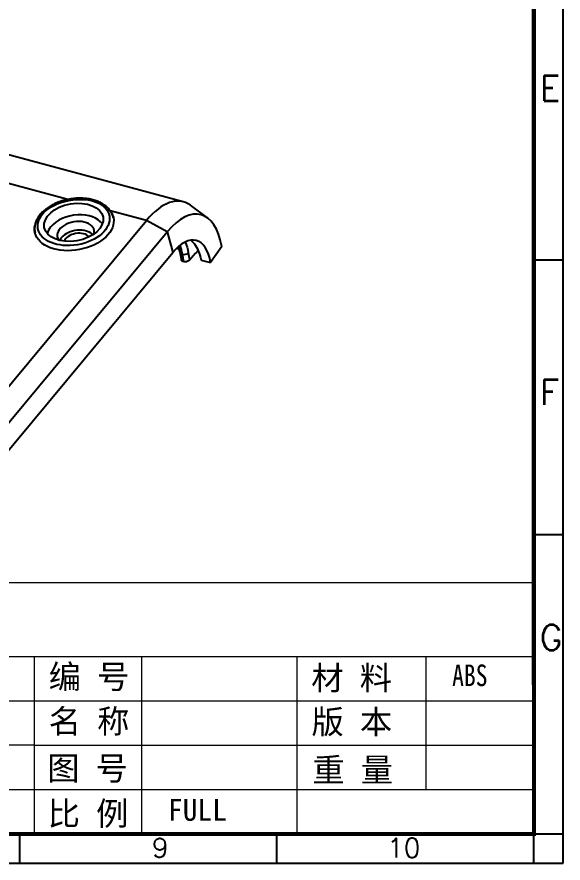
# Model space of a CAD drawing. Header units: millimetres. Extents: x 3683 to 5830, y 1279 to 1555.
# Drawn here: x 4392.1 to 4467.4, y 1278.6 to 1395.2 of the extents above; entities that cross this region are included whole.
import ezdxf

# ---------------------------------------------------------------- set-up
doc = ezdxf.new("R2010")
doc.units = ezdxf.units.MM
doc.header["$LTSCALE"] = 0.5
doc.layers.add('112', color=7, linetype='Continuous', true_color=0xffffff)
doc.layers.add('A1_KUANG', color=7, linetype='Continuous')
doc.layers.add('A4_KUANG', color=7, linetype='Continuous')
doc.styles.get("Standard").update_dxf_attribs({"font": 'txt', "bigfont": 'gbcbig.shx'})
doc.styles.add('仿宋', font='NSimSun.ttf')

# ---------------------------------------------------------------- blocks, each defined once
blk = doc.blocks.new('A$C3291225B')
at = {"layer": 'A4_KUANG'}
for p, q in [((255.135, 0), (255.135, 197.012)), ((257.991, 59.237), (255.126, 59.237)), ((257.991, 32.255), (255.126, 32.255)), ((2.865, 2.865), (258, 2.865)), ((204.674, 0), (204.674, 2.865)), ((229.9, 0), (229.9, 2.865))]:
    blk.add_line(p, q, dxfattribs=at)
at = {"layer": 'A4_KUANG', "color": 8}
blk.add_lwpolyline([(258, 0), (258, 197.012), (0, 197.012), (0, 0)], close=True, dxfattribs=at)
at = {"layer": 'A4_KUANG', "const_width": 0.4}
blk.add_lwpolyline([(2.865, 2.865), (2.865, 194.147), (255.126, 194.147), (255.135, 2.865), (2.865, 2.865)], dxfattribs=at)
at = {"layer": 'A4_KUANG'}
for s, height, p in [('E', 2.483, (255.711, 74.891)), ('F', 2.483, (255.711, 45.043)), ('G', 2.483, (255.711, 20.927)), ('9', 1.91, (217.635, 0.544)), ('10', 1.9102, (240.717, 0.544))]:
    blk.add_text(s, height=height, dxfattribs=at).set_placement(p)

msp = doc.modelspace()

# ---------------------------------------------------------------- linework, layer by layer
at = {"lineweight": 0}
for p, q in [((4340.969, 1317.266), (4463.349, 1317.266)), ((4340.969, 1307.068), (4463.349, 1307.068)), ((4448.48, 1307.068), (4448.48, 1288.712)), ((4340.969, 1300.949), (4463.349, 1300.949)), ((4394.508, 1294.831), (4376.662, 1294.831)), ((4394.508, 1294.831), (4463.349, 1294.831)), ((4376.662, 1288.712), (4463.349, 1288.712)), ((4463.349, 1282.593), (4340.969, 1282.593))]:
    msp.add_line(p, q, dxfattribs=at)
at = {"lineweight": 0, "ltscale": 0.5}
for p, q in [((4394.508, 1307.068), (4394.508, 1282.593)), ((4409.295, 1307.068), (4409.295, 1282.593)), ((4430.71, 1307.068), (4430.71, 1282.593))]:
    msp.add_line(p, q, dxfattribs=at)
at = {"layer": '112', "color": 7}
for p, q in [((4415.052, 1369.745), (4326.75, 1393.398)), ((4399.142, 1370.061), (4332.098, 1388.02)), ((4409.973, 1367.16), (4404.968, 1368.5)), ((4418.394, 1367.523), (4416.028, 1369.269)), ((4381.608, 1333.014), (4409.973, 1367.16)), ((4412.847, 1365.591), (4409.973, 1367.16)), ((4384.482, 1331.445), (4412.847, 1365.591)), ((4412.847, 1365.591), (4413.594, 1362.751)), ((4385.229, 1328.605), (4413.594, 1362.751)), ((4414.152, 1363.355), (4414.437, 1363.278)), ((4420.344, 1363.59), (4418.819, 1361.356)), ((4414.865, 1362.52), (4414.933, 1362.502)), ((4415.102, 1361.49), (4415.073, 1361.497)), ((4417.492, 1361.711), (4418.819, 1361.356))]:
    msp.add_line(p, q, dxfattribs=at)
for centre, major_axis, ratio, start_param, end_param in [((4400.018, 1366.531), (-5.42, -0.932), 0.6278337, 0.0313338, 6.3145191), ((4411.688, 1357.188), (-3.364, -12.557), 0.4607664, 2.9626437, 3.9274072), ((4414.418, 1356.456), (-3.081, -11.503), 0.4607664, 2.3566109, 3.9274072), ((4400.216, 1365.38), (-3.942, -0.678), 0.6278337, 3.411974, 5.6496715), ((4400.216, 1365.38), (-3.942, -0.678), 0.6278337, 5.6496715, 6.0128198), ((4400.216, 1365.38), (-2.541, -0.437), 0.6278337, 2.8190968, 6.2831853), ((4400.216, 1365.38), (-2.541, -0.437), 0.6278337, 0, 0.3225124), ((4400.414, 1364.229), (-2.464, -0.424), 0.6278337, 3.5305694, 5.6496717), ((4400.414, 1364.229), (1.807, 0.311), 0.6278337, 0.3422454, 2.7993636), ((4414.689, 1356.384), (-2.148, -8.017), 0.4607664, 2.3566109, 3.9274072), ((4400.414, 1364.229), (-2.464, -0.424), 0.6278337, 5.6496717, 5.8942251), ((4415.162, 1362.888), (0.588, 0.12), 0.630742, 3.142064, 4.0592083), ((4415.23, 1362.869), (-0.592, -0.099), 0.6464449, 0.940274, 2.4868529)]:
    msp.add_ellipse(centre, major_axis=major_axis, ratio=ratio, start_param=start_param, end_param=end_param, dxfattribs=at)
for major_axis in [(-4.928, -0.848), (-4.045, -0.696)]:
    msp.add_ellipse((4399.952, 1366.914), major_axis=major_axis, ratio=0.6278337, dxfattribs=at)
for points, knots in [([(4405.413, 1367.536), (4405.406, 1367.593), (4405.37, 1367.81), (4405.217, 1368.172), (4404.951, 1368.605), (4404.594, 1368.998), (4404.156, 1369.347), (4403.642, 1369.647), (4403.061, 1369.891), (4402.424, 1370.074), (4401.743, 1370.193), (4401.032, 1370.246), (4400.303, 1370.234), (4399.57, 1370.155), (4398.844, 1370.013), (4398.139, 1369.809), (4397.467, 1369.547), (4396.839, 1369.23), (4396.266, 1368.863), (4395.761, 1368.452), (4395.476, 1368.154), (4395.347, 1367.998)], [0, 0, 0, 0, 0.0177805, 0.0696388, 0.1215754, 0.1741552, 0.2276516, 0.2820016, 0.336932, 0.3921441, 0.4474072, 0.502621, 0.5577722, 0.6128812, 0.6679844, 0.7231211, 0.7783262, 0.8336438, 0.8891092, 0.9447349, 1, 1, 1, 1]), ([(4395.347, 1367.998), (4395.277, 1367.915), (4395.091, 1367.672), (4394.842, 1367.254), (4394.645, 1366.742), (4394.555, 1366.226), (4394.555, 1365.801), (4394.61, 1365.558), (4394.633, 1365.48)], [0, 0, 0, 0, 0.1096288, 0.3127248, 0.5142189, 0.7121602, 0.9061424, 1, 1, 1, 1]), ([(4414.37, 1363.525), (4414.372, 1363.52), (4414.436, 1363.324), (4414.508, 1363.076), (4414.559, 1362.802), (4414.567, 1362.755)], [0, 0, 0, 0, 0.0191752, 0.8327593, 1, 1, 1, 1]), ([(4415.738, 1362.715), (4415.789, 1362.414), (4415.839, 1362.113), (4415.889, 1361.812), (4415.895, 1361.776), (4415.901, 1361.739), (4415.908, 1361.703)], [0, 0, 0, 0, 0.8920263, 0.8920263, 0.8920263, 1, 1, 1, 1]), ([(4417.091, 1363.015), (4417.075, 1362.998), (4416.995, 1362.912), (4416.915, 1362.825), (4416.786, 1362.686), (4416.721, 1362.616), (4416.529, 1362.407), (4416.404, 1362.266), (4416.154, 1361.985), (4416.031, 1361.844), (4415.908, 1361.703)], [0, 0, 0, 0, 0.0390197, 0.1991831, 0.1991831, 0.3593464, 0.3593464, 0.6796732, 0.6796732, 1, 1, 1, 1]), ([(4415.073, 1361.497), (4415.016, 1361.513), (4414.963, 1361.535), (4414.92, 1361.563), (4414.877, 1361.591), (4414.842, 1361.625), (4414.818, 1361.662)], [0, 0, 0, 0, 0.36733354, 0.36733354, 0.36733354, 0.73467143, 0.73467143, 0.73467143, 0.73467143]), ([(4415.776, 1361.593), (4415.725, 1361.561), (4415.665, 1361.533), (4415.602, 1361.512), (4415.54, 1361.492), (4415.472, 1361.477), (4415.406, 1361.47)], [0.21831111, 0.21831111, 0.21831111, 0.21831111, 0.43662479, 0.43662479, 0.43662479, 0.65490265, 0.65490265, 0.65490265, 0.65490265])]:
    msp.add_open_spline(points, degree=3, knots=knots, dxfattribs=at)
for points, degree in [([(4414.933, 1362.502), (4414.856, 1362.966), (4414.746, 1363.38), (4414.604, 1363.744)], 3), ([(4415.331, 1364.178), (4415.51, 1363.756), (4415.646, 1363.269), (4415.738, 1362.715)], 3), ([(4416.125, 1364.408), (4416.286, 1364.279), (4416.437, 1364.121), (4416.577, 1363.938)], 3), ([(4416.577, 1363.938), (4416.989, 1363.396), (4417.298, 1362.642), (4417.492, 1361.711)], 3), ([(4414.526, 1363.68), (4414.664, 1363.336), (4414.776, 1362.949), (4414.865, 1362.52)], 3), ([(4414.574, 1362.768), (4414.782, 1361.748)], 1), ([(4414.818, 1361.662), (4414.8, 1361.689), (4414.788, 1361.718), (4414.782, 1361.748)], 3), ([(4414.865, 1362.52), (4414.934, 1362.179), (4415.004, 1361.838), (4415.073, 1361.497)], 3), ([(4415.102, 1361.49), (4415.046, 1361.827), (4414.989, 1362.165), (4414.933, 1362.502)], 3), ([(4415.209, 1361.47), (4415.172, 1361.474), (4415.136, 1361.481), (4415.102, 1361.49)], 3), ([(4415.406, 1361.47), (4415.339, 1361.463), (4415.272, 1361.463), (4415.209, 1361.47)], 3), ([(4415.908, 1361.703), (4415.873, 1361.663), (4415.828, 1361.625), (4415.776, 1361.593)], 3)]:
    msp.add_open_spline(points, degree=degree, dxfattribs=at)

# ---------------------------------------------------------------- block references
at = {"layer": 'A1_KUANG', "color": 1, "lineweight": 0, "xscale": 1.403050184557287, "yscale": 1.403050184557742, "zscale": 1.403050184556499}
msp.add_blockref('A$C3291225B', (4105.381, 1278.573), dxfattribs=at)

# ---------------------------------------------------------------- texts
at = {"lineweight": 0, "style": '仿宋'}
for s, p in [('编 号', (4396.51, 1302.637)), ('材 料', (4432.684, 1302.459)), ('名 称', (4396.51, 1296.492)), ('版 本', (4432.711, 1296.415)), ('图 号', (4396.305, 1290.003)), ('重 量', (4432.832, 1289.793)), ('比 例', (4396.37, 1283.771))]:
    msp.add_text(s, height=3.2633, dxfattribs=at).set_placement(p)
at = {"color": 3, "lineweight": 0, "style": '仿宋', "width": 0.8}
msp.add_text('ABS', height=2.9832, dxfattribs=at).set_placement((4452.087, 1302.966))
at = {"color": 3, "lineweight": 0, "style": '仿宋'}
msp.add_text('FULL', height=2.9832, dxfattribs=at).set_placement((4412.945, 1284.405))

doc.saveas('drawing.dxf')
